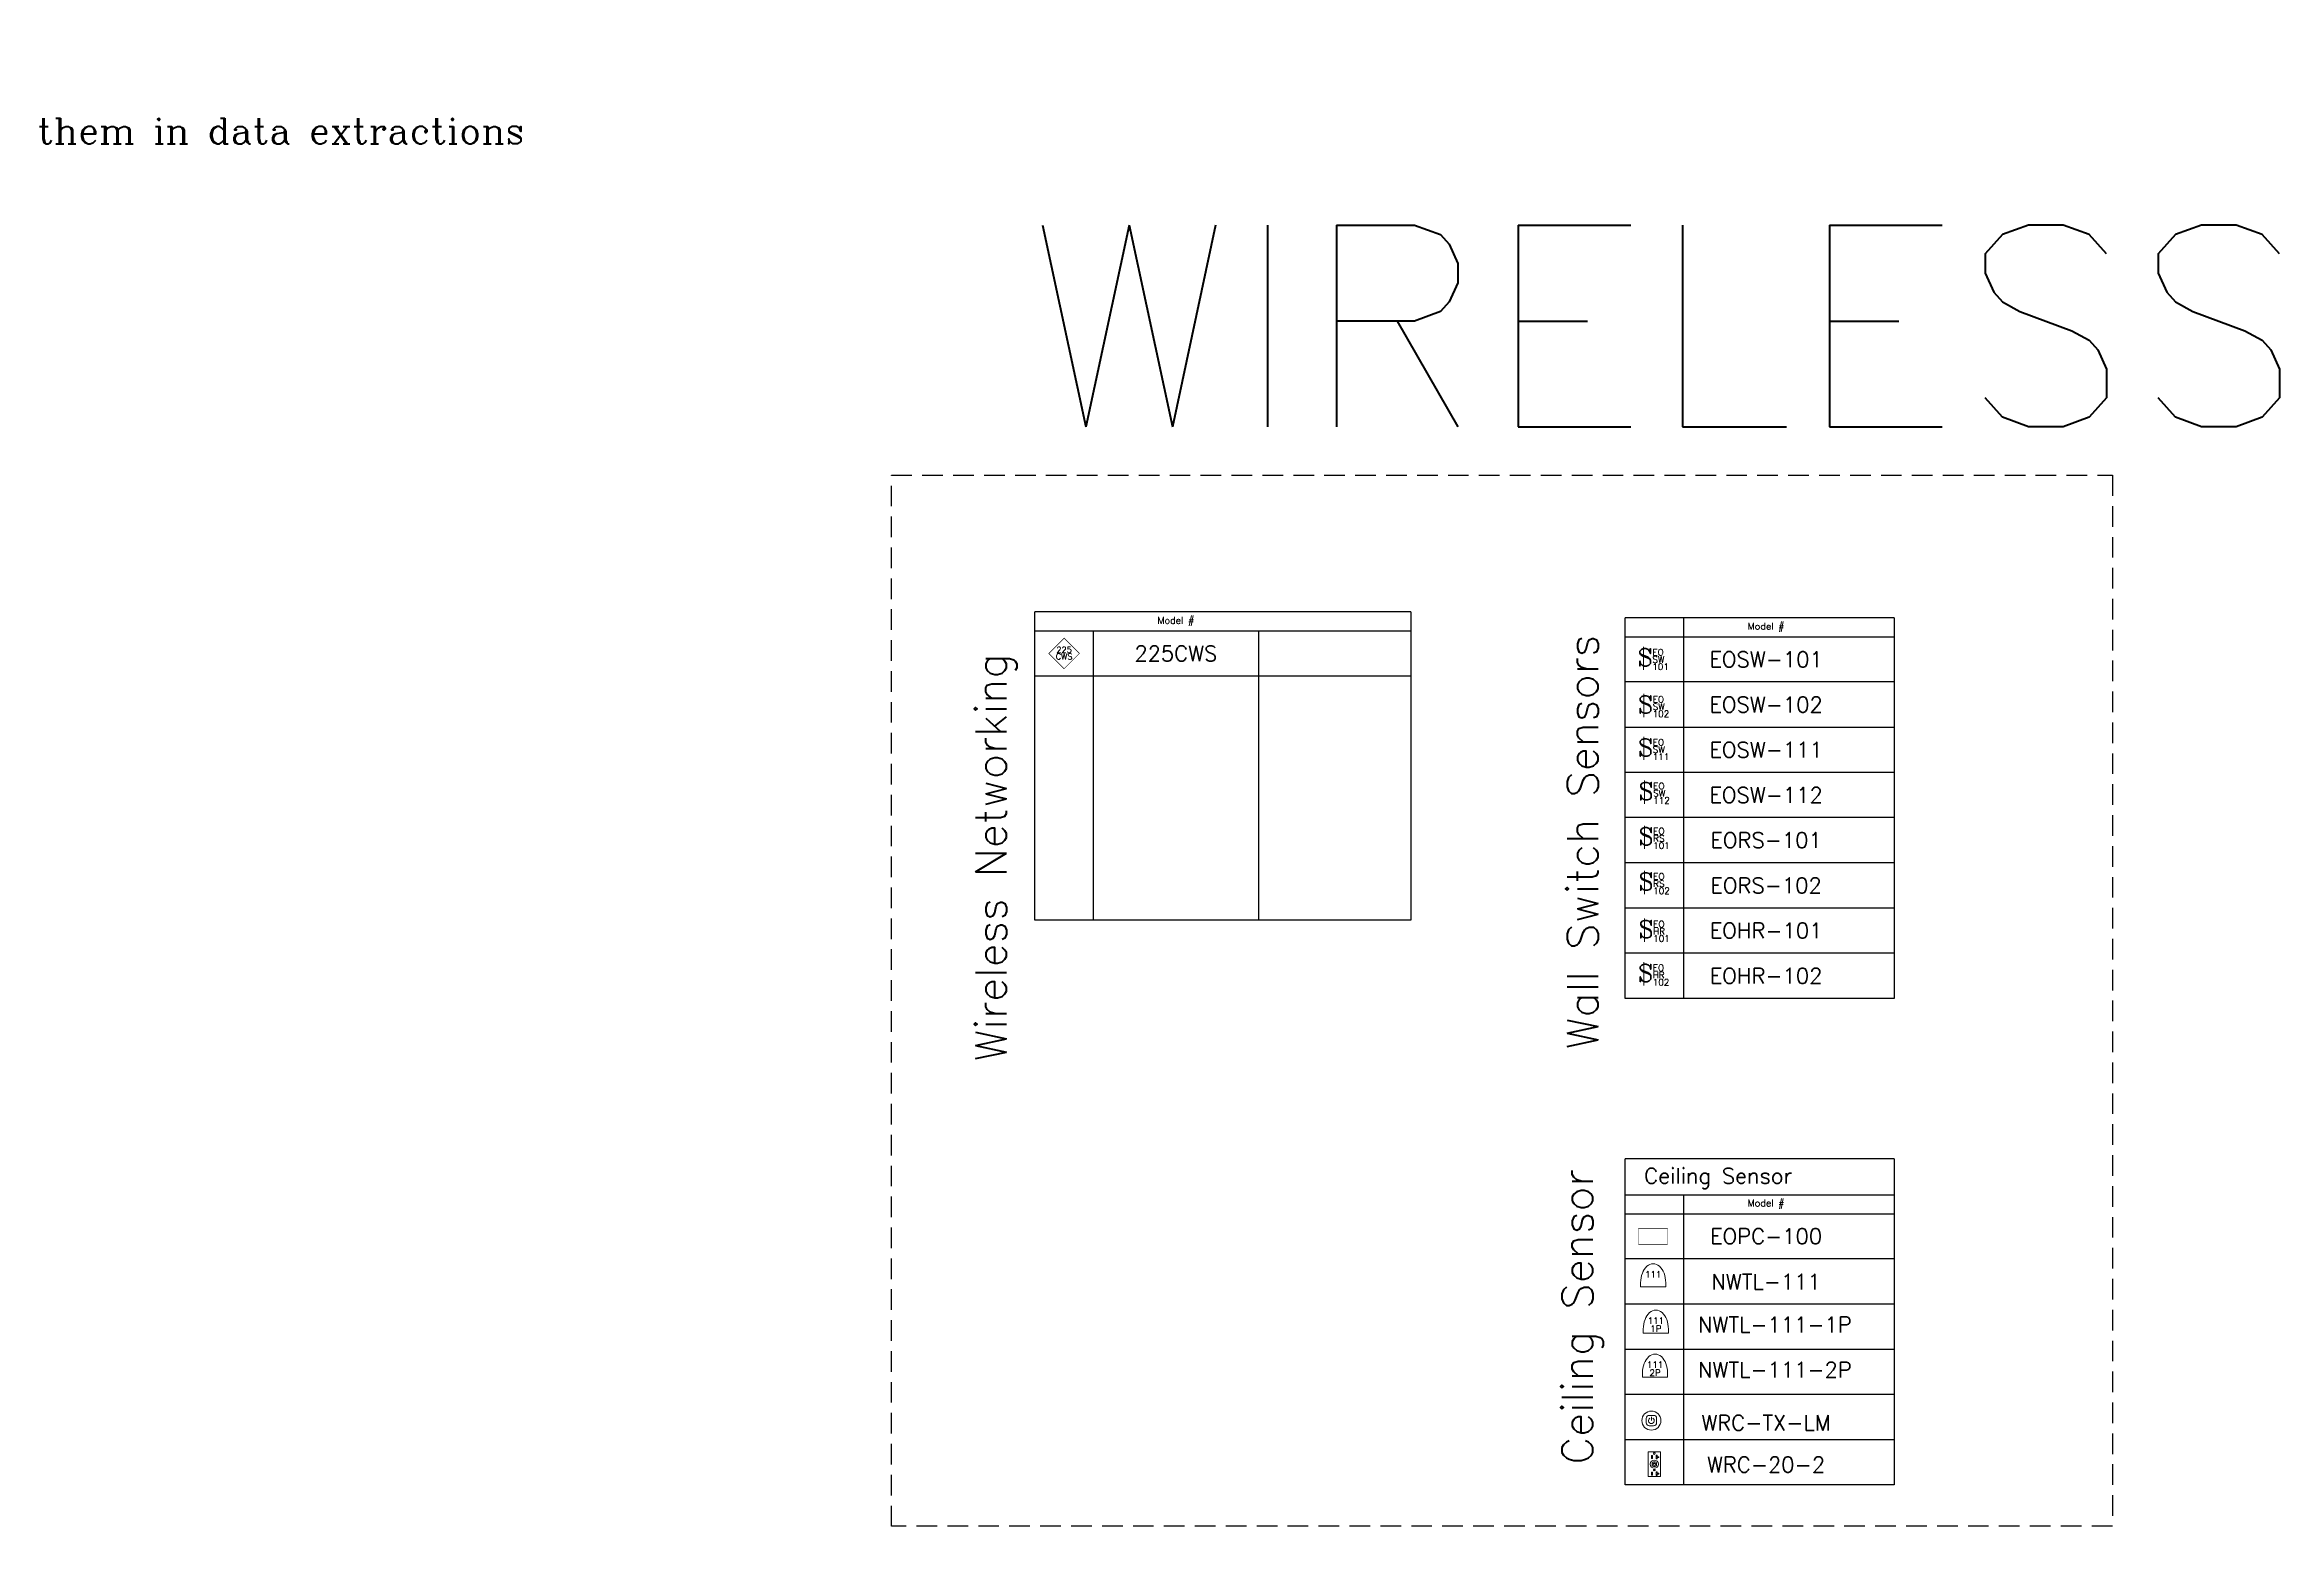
# Model space of a CAD drawing. Header units: inches. Extents: x -13775 to 9910, y -4933 to 5507.
# Drawn here: x -3186 to -585, y 175 to 1900 of the extents above; entities that cross this region are included whole.
import ezdxf
from ezdxf.enums import TextEntityAlignment as Align

# ---------------------------------------------------------------- set-up
doc = ezdxf.new("R2010")
doc.units = ezdxf.units.IN
doc.header["$LTSCALE"] = 48
doc.header["$MEASUREMENT"] = 0
doc.linetypes.add('DASHED', pattern=[0.75, 0.5, -0.25])
doc.layers.add('Boxes', color=7, linetype='Continuous')
doc.layers.add('Text', color=7, linetype='Continuous')
doc.layers.add('WATTSTOPPER', color=160, linetype='Continuous', lineweight=0)
doc.styles.add('FSL12-1', font='complex.shx')
doc.styles.add('ROMANC', font='COMPLEX.SHX')
doc.styles.add('ROMANS', font='ROMANS')
doc.styles.add('WSNotes', font='complex.shx', dxfattribs={"height": 18})

# ---------------------------------------------------------------- blocks, each defined once
blk = doc.blocks.new('WRC-TX-LM')
blk.add_wipeout([(0, 11.1), (-7.9, 7.9), (-11.1, 0), (-7.9, -7.9), (0, -11.1), (7.9, -7.9), (11.1, 0), (7.9, 7.9)])
blk.add_line((0, 4.5), (0, 0))
blk.add_lwpolyline([(-2.5, 6.1), (2.5, 6.1, -0.414214), (6.1, 2.5), (6.1, -2.5, -0.414214), (2.5, -6.1), (-2.5, -6.1, -0.414214), (-6.1, -2.5), (-6.1, 2.5, -0.414214)], format="xyb", close=True)
blk.add_circle((0, 0), 11.1)
blk.add_arc((0, 0), 3.37, 120.8414, 59.1586)
at = {"style": 'WSNotes', "flags": 1}
blk.add_attdef('ROOMID', (21.9, -8.3), '', height=10.6, dxfattribs=at)
at = {"style": 'ROMANC'}
blk.add_attdef('CIRCUIT', text='', height=6, dxfattribs=at).set_placement((17.4, -19.2), align=Align.TOP_CENTER)
blk = doc.blocks.new('*U434')
blk.add_wipeout([(10.6, -9), (-11.2, -9), (-11.2, 10.6), (-0.3, 18), (10.6, 10.6)])
for p, q in [((-14.9, -9), (-14.9, -4.3)), ((14.3, -9), (-14.9, -9)), ((14.3, -4.3), (14.3, -9))]:
    blk.add_line(p, q)
blk.add_ellipse((-0.3, -4.3), major_axis=(0, -22.2), ratio=0.656658, start_param=1.570796, end_param=4.712389)
at = {"linetype": 'Continuous', "insert": (-0.3, 9.2), "char_height": 7.39, "width": 64.274, "attachment_point": 2, "style": 'FSL12-1'}
blk.add_mtext('111', dxfattribs=at)
blk = doc.blocks.new('NWTL-111-1P')
blk.add_wipeout([(10.6, -9), (-11.2, -9), (-11.2, 10.6), (-0.3, 18), (10.6, 10.6)])
for p, q in [((-14.9, -9), (-14.9, -4.3)), ((14.3, -9), (-14.9, -9)), ((14.3, -4.3), (14.3, -9))]:
    blk.add_line(p, q)
blk.add_ellipse((-0.3, -4.3), major_axis=(0, -22.2), ratio=0.656658, start_param=1.570796, end_param=4.712389)
at = {"linetype": 'Continuous', "char_height": 7.39, "width": 64.274, "attachment_point": 2, "style": 'FSL12-1'}
for s, insert in [('111', (-0.3, 9.2)), ('1P', (-0.3, -0.2))]:
    blk.add_mtext(s, dxfattribs=dict(at, insert=insert))
blk = doc.blocks.new('*U435')
blk.add_wipeout([(10.6, -9), (-11.2, -9), (-11.2, 10.6), (-0.3, 18), (10.6, 10.6)])
for p, q in [((-14.9, -9), (-14.9, -4.3)), ((14.3, -9), (-14.9, -9)), ((14.3, -4.3), (14.3, -9))]:
    blk.add_line(p, q)
blk.add_ellipse((-0.3, -4.3), major_axis=(0, -22.2), ratio=0.656658, start_param=1.570796, end_param=4.712389)
at = {"linetype": 'Continuous', "char_height": 7.39, "width": 64.274, "attachment_point": 2, "style": 'FSL12-1'}
for s, insert in [('111', (-0.3, 9.2)), ('2P', (-0.3, -0.2))]:
    blk.add_mtext(s, dxfattribs=dict(at, insert=insert))
blk = doc.blocks.new('WRC-20-2')
at = {"style": 'WSNotes', "flags": 1}
blk.add_attdef('ROOMID', (21.9, -8.3), '', height=10.6, dxfattribs=at)
blk.add_wipeout([(-7.2, 14.4), (7.2, 14.4), (7.2, -14.4), (-7.2, -14.4)])
blk.add_line((0, 1.9), (0, 0))
for points in [[(-7.2, 14.4), (7.2, 14.4), (7.2, -14.4), (-7.2, -14.4)], [(-3.2, 9.9), (-2.2, 9.9), (-2.2, 6.4), (-3.2, 6.4)], [(-3.2, -9.3), (-2.2, -9.3), (-2.2, -12.8), (-3.2, -12.8)]]:
    blk.add_lwpolyline(points, close=True)
blk.add_lwpolyline([(-1.1, 2.6), (1.1, 2.6, -0.414214), (2.6, 1.1), (2.6, -1.1, -0.414214), (1.1, -2.6), (-1.1, -2.6, -0.414214), (-2.6, -1.1), (-2.6, 1.1, -0.414214)], format="xyb", close=True)
for points in [[(-0.9, 12.3), (-0.9, 13.1), (0.9, 13.1), (0.9, 12.3)], [(3.2, 8.6), (3.2, 10.3), (2.2, 10.3), (2.2, 6), (3.2, 6), (3.2, 7.7)], [(3.2, 8.6), (5.2, 8.6), (5.2, 7.7), (3.2, 7.7)], [(-0.9, -6.9), (-0.9, -6.1), (0.9, -6.1), (0.9, -6.9)], [(3.2, -10.6), (3.2, -8.9), (2.2, -8.9), (2.2, -13.2), (3.2, -13.2), (3.2, -11.5)], [(3.2, -10.6), (5.2, -10.6), (5.2, -11.5), (3.2, -11.5)]]:
    blk.add_lwpolyline(points)
blk.add_circle((0, 0), 4.74)
for centre, radius, start, end in [((0, 0), 1.43, 120.8414, 59.1586), ((0, 12.3), 0.916, 180, 0), ((0, -6.9), 0.916, 180, 0)]:
    blk.add_arc(centre, radius, start, end)
at = {"style": 'ROMANC'}
blk.add_attdef('CIRCUIT', text='', height=6, dxfattribs=at).set_placement((17.4, -19.2), align=Align.TOP_CENTER)
blk = doc.blocks.new('*U600')
blk.add_wipeout([(-16.9, -9.4), (16.8, -9.4), (16.8, 9.2), (-16.9, 9.2)])
at = {"const_width": 0.5}
blk.add_lwpolyline([(1.1, -9.4), (-16.9, -9.4), (-16.9, 9.2), (16.8, 9.2), (16.8, -9.4), (1.1, -9.4)], dxfattribs=at)
at = {"linetype": 'Continuous', "style": 'FSL12-1', "flags": 2}
blk.add_attdef('EOPC', (-14.4, -4.1), '', height=7.5, dxfattribs=at)
blk = doc.blocks.new('*U421')
blk.add_wipeout([(-6.9, 0), (26.8, 0), (26.8, 27), (-6.9, 27)])
blk.add_line((0, 27), (0, 0))
at = {"style": 'ROMANC'}
for s, height, p in [('S', 20.4, (-6.9, 4.4)), ('EO', 7.51, (10.2, 16.8)), ('SW', 7.51, (10.2, 8.4)), ('101', 7.51, (10.2, 0))]:
    blk.add_text(s, height=height, dxfattribs=at).set_placement(p)
blk = doc.blocks.new('*U422')
blk.add_wipeout([(-6.9, 0), (28.4, 0), (28.4, 27), (-6.9, 27)])
blk.add_line((0, 27), (0, 0))
at = {"style": 'ROMANC'}
for s, height, p in [('S', 20.4, (-6.9, 4.4)), ('EO', 7.51, (10.2, 16.8)), ('SW', 7.51, (10.2, 8.4)), ('102', 7.51, (10.2, 0))]:
    blk.add_text(s, height=height, dxfattribs=at).set_placement(p)
blk = doc.blocks.new('*U423')
blk.add_wipeout([(-6.9, 0), (25.5, 0), (25.5, 27), (-6.9, 27)])
blk.add_line((0, 27), (0, 0))
at = {"style": 'ROMANC'}
for s, height, p in [('S', 20.4, (-6.9, 4.4)), ('EO', 7.51, (10.2, 16.8)), ('SW', 7.51, (10.2, 8.4)), ('111', 7.51, (10.2, 0))]:
    blk.add_text(s, height=height, dxfattribs=at).set_placement(p)
blk = doc.blocks.new('*U424')
blk.add_wipeout([(-6.9, 0), (26.4, 0), (26.4, 27), (-6.9, 27)])
blk.add_line((0, 27), (0, 0))
at = {"style": 'ROMANC'}
for s, height, p in [('S', 20.4, (-6.9, 4.4)), ('EO', 7.51, (10.2, 16.8)), ('SW', 7.51, (10.2, 8.4)), ('112', 7.51, (10.2, 0))]:
    blk.add_text(s, height=height, dxfattribs=at).set_placement(p)
blk = doc.blocks.new('*U425')
blk.add_wipeout([(-6.9, 0), (27.5, 0), (27.5, 27), (-6.9, 27)])
blk.add_line((0, 27), (0, 0))
at = {"style": 'ROMANC'}
for s, height, p in [('S', 20.4, (-6.9, 4.4)), ('EO', 7.51, (10.2, 16.8)), ('RS', 7.51, (10.2, 8.4)), ('101', 7.51, (10.2, 0))]:
    blk.add_text(s, height=height, dxfattribs=at).set_placement(p)
blk = doc.blocks.new('*U426')
blk.add_wipeout([(-6.9, 0), (28.7, 0), (28.7, 27), (-6.9, 27)])
blk.add_line((0, 27), (0, 0))
at = {"style": 'ROMANC'}
for s, height, p in [('S', 20.4, (-6.9, 4.4)), ('EO', 7.51, (10.2, 16.8)), ('RS', 7.51, (10.2, 8.4)), ('102', 7.51, (10.2, 0))]:
    blk.add_text(s, height=height, dxfattribs=at).set_placement(p)
blk = doc.blocks.new('*U427')
blk.add_wipeout([(-6.9, 0), (26.4, 0), (26.4, 27), (-6.9, 27)])
blk.add_line((0, 27), (0, 0))
at = {"style": 'ROMANC'}
for s, height, p in [('S', 20.4, (-6.9, 4.4)), ('EO', 7.51, (10.2, 16.8)), ('HR', 7.51, (10.2, 8.4)), ('101', 7.51, (10.2, 0))]:
    blk.add_text(s, height=height, dxfattribs=at).set_placement(p)
blk = doc.blocks.new('*U428')
blk.add_wipeout([(-6.9, 0), (28.6, 0), (28.6, 27), (-6.9, 27)])
blk.add_line((0, 27), (0, 0))
at = {"style": 'ROMANC'}
for s, height, p in [('S', 20.4, (-6.9, 4.4)), ('EO', 7.51, (10.2, 16.8)), ('HR', 7.51, (10.2, 8.4)), ('102', 7.51, (10.2, 0))]:
    blk.add_text(s, height=height, dxfattribs=at).set_placement(p)
blk = doc.blocks.new('225CWS')
at = {"style": 'WSNotes', "flags": 1}
blk.add_attdef('ROOMID', (30.7, -11.2), '', height=10.6, dxfattribs=at)
at = {"linetype": 'Continuous'}
blk.add_wipeout([(0, -17.8), (-17.8, 0), (0, 17.8), (17.8, 0)], dxfattribs=at)
at = {"linetype": 'Continuous', "const_width": 0.75}
blk.add_lwpolyline([(0, -17.8), (-17.8, 0), (0, 17.8), (17.8, 0)], close=True, dxfattribs=at)
at = {"char_height": 7, "width": 0.0619, "attachment_point": 2, "style": 'WSNotes'}
for s, insert in [('225', (0, 7.8)), ('CWS', (0, 0))]:
    blk.add_mtext(s, dxfattribs=dict(at, insert=insert))
at = {"style": 'ROMANC'}
for tag, p in [('PANELID', (0.3, -19.2)), ('CIRCUIT', (0.3, -26.8))]:
    blk.add_attdef(tag, text='', height=6, dxfattribs=at).set_placement(p, align=Align.TOP_CENTER)
blk.add_attdef('PAIR', (22.9, -25.2), '', height=6, dxfattribs=at)

msp = doc.modelspace()

# ---------------------------------------------------------------- linework, layer by layer
at = {"layer": 'Boxes', "color": 2}
for p, q in [((-1278.1, 1232.8), (-1278.1, 789.6)), ((-1278.1, 560.9), (-1278.1, 222.9))]:
    msp.add_line(p, q, dxfattribs=at)
at = {"layer": 'Boxes', "color": 4}
for p, q in [((-1965.1, 1217.7), (-1965.1, 880.8)), ((-1772.9, 1217.7), (-1772.9, 880.8))]:
    msp.add_line(p, q, dxfattribs=at)
for points in [[(-1595.6, 1239.7), (-2033.1, 1239.7)], [(-1595.6, 1239.7), (-1595.6, 880.8), (-2033.1, 880.8), (-2033.1, 1239.7)], [(-2033.1, 1217.7), (-1595.6, 1217.7)]]:
    msp.add_lwpolyline(points, dxfattribs=at)
at = {"layer": 'Boxes', "color": 2}
for points in [[(-1032.8, 1232.8), (-1346.1, 1232.8)], [(-1032.8, 1232.8), (-1032.8, 789.6), (-1346.1, 789.6), (-1346.1, 1232.8)], [(-1032.8, 1158.2), (-1346.1, 1158.2)], [(-1032.8, 1052.9), (-1346.1, 1052.9)], [(-1032.8, 1000.2), (-1346.1, 1000.2)], [(-1032.8, 947.5), (-1346.1, 947.5)], [(-1032.8, 894.9), (-1346.1, 894.9)], [(-1032.8, 842.2), (-1346.1, 842.2)], [(-1032.8, 602.6), (-1346.1, 602.6)], [(-1346.1, 560.9), (-1032.8, 560.9)], [(-1346.1, 538.9), (-1032.8, 538.9)], [(-1032.8, 486.2), (-1346.1, 486.2)], [(-1032.8, 433.6), (-1346.1, 433.6)], [(-1032.8, 380.9), (-1346.1, 380.9)], [(-1032.8, 328.3), (-1346.1, 328.3)], [(-1032.8, 222.9), (-1346.1, 222.9)]]:
    msp.add_lwpolyline(points, dxfattribs=at)

# ---------------------------------------------------------------- block references
at = {"layer": 'WATTSTOPPER'}
msp.add_blockref('WRC-TX-LM', (-1315.5, 297.9), dxfattribs=at)

# ---------------------------------------------------------------- texts
at = {"layer": 'Text', "insert": (-4966.2, 1900.4), "char_height": 51.25, "attachment_point": 1, "style": 'ROMANC'}
msp.add_mtext_dynamic_manual_height_columns('Vantage Standards\\P{\\H0.58537x;Use V- prefix on all Vantage blocks names (inside of AutoCAD only) to group them in data extractions}', width=8143.024, gutter_width=1025, heights=[0], dxfattribs=at)
at = {"layer": 'Text', "color": 3, "insert": (-1299.3, 1572.9), "char_height": 234.9, "attachment_point": 5, "style": 'ROMANS'}
msp.add_mtext('WIRELESS', dxfattribs=at)
at = {"layer": 'Text', "color": 4, "attachment_point": 5, "style": 'ROMANS'}
for s, insert, char_height in [('Model #', (-1869, 1228.7), 8), ('225CWS', (-1869, 1191.4), 18)]:
    msp.add_mtext(s, dxfattribs=dict(at, insert=insert, char_height=char_height))
at = {"layer": 'Text', "color": 2, "style": 'ROMANS'}
for s, insert, char_height, attachment_point in [('Model #', (-1182, 1221.8), 8, 5), ('EOSW-101', (-1182, 1184.5), 18, 5), ('EOSW-102', (-1182, 1131.8), 18, 5), ('EOSW-111', (-1182, 1079.2), 18, 5), ('EOSW-112', (-1182, 1026.5), 18, 5), ('EORS-101', (-1182, 973.9), 18, 5), ('EORS-102', (-1182, 921.2), 18, 5), ('EOHR-101', (-1182, 868.6), 18, 5), ('EOHR-102', (-1182, 815.9), 18, 5), ('Ceiling Sensor', (-1323.8, 580), 18, 4), ('Model #', (-1182, 549.9), 8, 5), ('EOPC-100', (-1182, 512.6), 18, 5), ('NWTL-111', (-1182, 459.6), 18, 5), ('NWTL-111-1P', (-1171.7, 409.7), 18, 5), ('NWTL-111-2P', (-1171.7, 357.1), 18, 5), ('WRC-TX-LM', (-1182, 295.4), 18, 5), ('WRC-20-2', (-1182, 246.6), 18, 5)]:
    msp.add_mtext(s, dxfattribs=dict(at, insert=insert, char_height=char_height, attachment_point=attachment_point))
at = {"layer": 'Text', "color": 2, "char_height": 36, "attachment_point": 4, "rotation": 90, "style": 'ROMANS'}
for s, insert in [('Wall Switch Sensors', (-1395.6, 730.5)), ('Ceiling Sensor', (-1395.6, 246.7))]:
    msp.add_mtext(s, dxfattribs=dict(at, insert=insert))
at = {"layer": 'Text', "color": 4, "insert": (-2078.2, 716.4), "char_height": 36, "attachment_point": 4, "rotation": 90, "style": 'ROMANS'}
msp.add_mtext('Wireless Networking', dxfattribs=at)

# ---------------------------------------------------------------- next in the draw order: linework, layer by layer
at = {"layer": 'Boxes', "color": 2}
for points in [[(-1032.8, 602.6), (-1032.8, 222.9), (-1346.1, 222.9), (-1346.1, 602.6)], [(-1032.8, 275.6), (-1346.1, 275.6)]]:
    msp.add_lwpolyline(points, dxfattribs=at)

# ---------------------------------------------------------------- next in the draw order: block references
at = {"layer": 'WATTSTOPPER'}
for name, p in [('*U434', (-1313.1, 462.7)), ('NWTL-111-1P', (-1310, 408.7)), ('*U435', (-1310.9, 357.5))]:
    msp.add_blockref(name, p, dxfattribs=at)

# ---------------------------------------------------------------- next in the draw order: linework, layer by layer
at = {"layer": 'Boxes', "color": 1, "linetype": 'DASHED'}
msp.add_lwpolyline([(-2200.2, 1399), (-778.9, 1399), (-778.9, 174.8), (-2200.2, 174.8)], close=True, dxfattribs=at)

# ---------------------------------------------------------------- next in the draw order: block references
at = {"layer": 'WATTSTOPPER'}
for name, p in [('225CWS', (-1999.1, 1191.4)), ('*U421', (-1324.6, 1172.2)), ('*U422', (-1324.2, 1117.3)), ('*U423', (-1324.1, 1067.3)), ('*U424', (-1323.6, 1016.4)), ('*U425', (-1323.6, 963.8)), ('*U426', (-1323.6, 911.2)), ('*U427', (-1323.6, 855.6)), ('*U428', (-1324.1, 804.7)), ('*U600', (-1313.6, 512.6)), ('WRC-20-2', (-1312.1, 247.2))]:
    msp.add_blockref(name, p, dxfattribs=at)

# ---------------------------------------------------------------- next in the draw order: linework, layer by layer
at = {"layer": 'Boxes', "color": 2}
for points in [[(-1346.1, 1210.8), (-1032.8, 1210.8)], [(-1346.1, 1105.5), (-1032.8, 1105.5)]]:
    msp.add_lwpolyline(points, dxfattribs=at)
at = {"layer": 'Boxes', "color": 4}
msp.add_lwpolyline([(-1595.6, 1165.1), (-2033.1, 1165.1)], dxfattribs=at)

doc.saveas('drawing.dxf')
